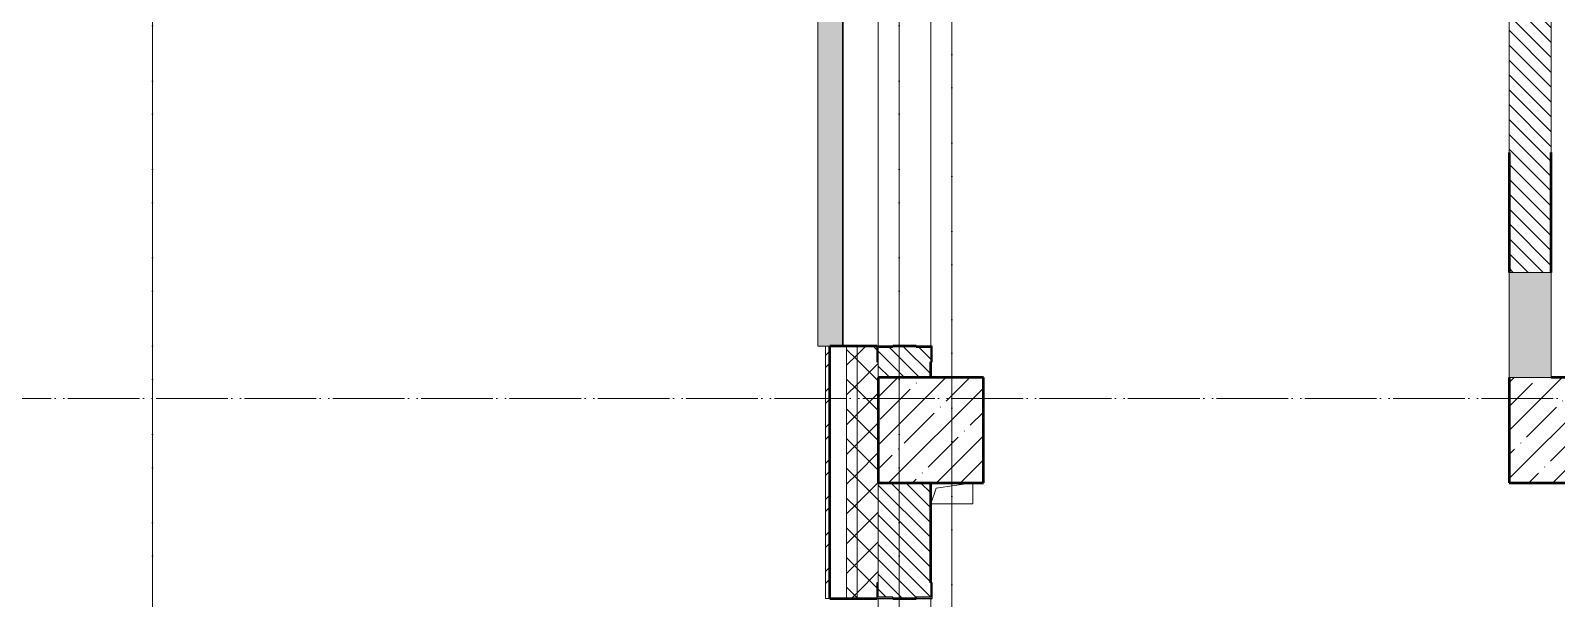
# Model space of a CAD drawing. Header units: millimetres. Extents: x -213536 to 1564669, y -45299 to 942238.
# Drawn here: x 54878 to 62133, y 504397 to 507097 of the extents above; entities that cross this region are included whole.
import ezdxf

# ---------------------------------------------------------------- set-up
doc = ezdxf.new("R2010")
doc.units = ezdxf.units.MM
doc.linetypes.add('50_200_ШТРИХ_1Т_ш5_п1_п1_', pattern=[700, 500, -100, 0, -100])
for name, color, linetype, lineweight in [('3.1) ЖБ окна 1.2 м', 102, 'Continuous', 30), ('A-GENM-____-MCUT', 7, 'Continuous', 25), ('A-GENM-____-OTLN', 7, 'Continuous', 9), ('A-GENM-____-OTLN-1', 7, 'Continuous', 25), ('A-GLAZ-____-OTLN', 7, 'Continuous', 9), ('A-WALL-____-MCUT', 7, 'Continuous', 13), ('A-WALL-____-MCUT-1', 7, 'Continuous', 9), ('A-WALL-____-MCUT-2', 7, 'Continuous', 50), ('A-WALL-____-MCUT-3', 7, 'Continuous', 9), ('A-WALL-____-OTLN', 7, 'Continuous', 9), ('A-WALL-____-PATT-1', 7, 'Continuous', 9), ('A-WALL-FNSH-MCUT-1', 7, 'Continuous', 9), ('S-COLS-____-MCUT', 7, 'Continuous', 50), ('S-COLS-____-OTLN', 7, 'Continuous', 9), ('S-GRID-____-OTLN-1', 7, '50_200_ШТРИХ_1Т_ш5_п1_п1_', 9)]:
    doc.layers.add(name, color=color, linetype=linetype, lineweight=lineweight)
doc.layers.add('A-GLAZ-____-OTLN-1', color=7, linetype='Continuous', lineweight=9, true_color=0xc0c0c0)
pattern_1 = [(135, (-15591.663, 459015.94), (-35.35534, -35.35534), [])]
pattern_2 = [(315, (-46181.04, 74750), (114.04925, 114.04925), []), (315, (-46181.04, 74635.95), (114.04925, 114.04925), [201.613, -40.323, 3.353, -36.97])]
pattern_3 = [(45, (-77750, -46181.04), (-114.04925, 114.04925), []), (45, (-77635.95, -46181.04), (-114.04925, 114.04925), [201.613, -40.323, 3.353, -36.97])]
pattern_4 = [(45, (-15591.66, 459015.94), (-70.71068, 70.71068), []), (135, (-15591.66, 459015.94), (-70.71068, -70.71068), [])]
pattern_5 = [(135, (-15591.663, 459015.94), (-35.35534, -35.35534), [])]
pattern_6 = [(45, (-15591.66, 459015.94), (-70.71068, 70.71068), []), (135, (-15591.66, 459015.94), (-70.71068, -70.71068), [])]

# ---------------------------------------------------------------- blocks, each defined once
blk = doc.blocks.new('BSC_Колонна _Прямоугольная - 500х500-V113-АР1_План отверстий 2 этажа в осях 1-64_Ю-ЯЯ')
at = {"layer": 'S-COLS-____-OTLN'}
h = blk.add_hatch(dxfattribs=at)
h.set_pattern_fill('FP_126', color=256, style=0, pattern_type=2)
h.set_pattern_definition(pattern_2)
h.paths.add_polyline_path([(-250, 250), (-250, -250), (250, -250), (250, 250)], flags=0)
at = {"layer": 'S-COLS-____-MCUT'}
for p, q in [((250, 250), (-250, 250)), ((-250, 250), (-250, -250)), ((250, -250), (250, 250)), ((-250, -250), (250, -250))]:
    blk.add_line(p, q, dxfattribs=at)
blk = doc.blocks.new('BSC_Колонна _Прямоугольная - 500х500-V114-АР1_План отверстий 2 этажа в осях 1-64_Ю-ЯЯ')
at = {"layer": 'S-COLS-____-OTLN'}
h = blk.add_hatch(dxfattribs=at)
h.set_pattern_fill('FP_127', color=256, style=0, pattern_type=2)
h.set_pattern_definition(pattern_3)
h.paths.add_polyline_path([(-250, -250), (250, -250), (250, 250), (-250, 250)], flags=0)
at = {"layer": 'S-COLS-____-MCUT'}
for p, q in [((-250, 250), (-250, -250)), ((250, 250), (-50, 250)), ((250, -250), (250, 250)), ((-250, -250), (250, -250))]:
    blk.add_line(p, q, dxfattribs=at)
blk = doc.blocks.new('Фахверк_СКБ_Уголок - 250_2700_1-27501432-АР1_План отверстий 2 этажа в осях 1-64_Ю-ЯЯ')
at = {"layer": 'A-GENM-____-MCUT'}
for p, q in [((200, 181), (125, 181)), ((125, 181), (125, 106)), ((131, 106), (131, 175)), ((131, 175), (200, 175)), ((200, 175), (200, 181)), ((125, 106), (131, 106)), ((131, -6), (125, -6)), ((125, -6), (125, -81)), ((131, -75), (131, -6)), ((125, -81), (200, -81)), ((200, -75), (131, -75)), ((200, -81), (200, -75))]:
    blk.add_line(p, q, dxfattribs=at)
blk = doc.blocks.new('Фахверк_СКБ_Уголок - 250_2700-27497298-АР1_План отверстий 2 этажа в осях 1-64_Ю-ЯЯ')
at = {"layer": 'A-GENM-____-MCUT'}
for p, q in [((200, 181), (125, 181)), ((125, 181), (125, 106)), ((131, 106), (131, 175)), ((131, 175), (200, 175)), ((200, 175), (200, 181)), ((125, 106), (131, 106)), ((131, -6), (125, -6)), ((125, -6), (125, -81)), ((131, -75), (131, -6)), ((125, -81), (200, -81)), ((200, -75), (131, -75)), ((200, -81), (200, -75))]:
    blk.add_line(p, q, dxfattribs=at)
blk = doc.blocks.new('AR_Отверстие Ниша - Лючок-32401976-АР1_План отверстий 2 этажа в осях 1-64_Ю-ЯЯ')
at = {"layer": 'A-GLAZ-____-OTLN'}
blk.add_hatch(color=256, dxfattribs=at).paths.add_polyline_path([(250, -100), (250, 100), (-250, 100), (-250, -100)], flags=0)
for p, q in [((250, 100), (-250, 100)), ((-250, 100), (-250, -100)), ((250, -100), (250, 100)), ((-250, -100), (250, -100))]:
    blk.add_line(p, q, dxfattribs=at)
blk = doc.blocks.new('AR_Отверстие прямоугольное _в плите_ - AR_Отверстие прямоугольное _в плите_-V164-АР1_План отверстий 2 этажа в осях 1-64_Ю-ЯЯ')
at = {"layer": 'A-GENM-____-OTLN'}
for p, q in [((-100, -50), (-75, 25)), ((-75, 25), (100, 50)), ((100, -50), (100, 50)), ((-100, -50), (100, -50))]:
    blk.add_line(p, q, dxfattribs=at)
blk = doc.blocks.new('Отлив_СКБ - Отлив витража_120_НВФ-31885689-АР1_План отверстий 2 этажа в осях 1-64_Ю-ЯЯ')
at = {"layer": 'A-GLAZ-____-OTLN-1'}
for points in [[(1800, 2), (1800, 120), (0, 120), (0, 2), (737.3, 2)], [(1800, 0), (1800, 2), (0, 2), (0, 0), (737.3, 0)]]:
    blk.add_hatch(color=256, dxfattribs=at).paths.add_polyline_path(points, flags=0)
at = {"layer": 'A-GLAZ-____-OTLN'}
for p, q in [((0, 83), (0, 120)), ((1800, 120), (0, 120)), ((1800, 120), (1800, 83)), ((0, 2), (1800, 2)), ((1800, 0), (0, 0))]:
    blk.add_line(p, q, dxfattribs=at)
blk = doc.blocks.new('BSC_Колонна _Прямоугольная - 500х500-V118-АР1_План отверстий 2 этажа в осях 1-64_А-ГГ')
at = {"layer": 'S-COLS-____-OTLN'}
h = blk.add_hatch(dxfattribs=at)
h.set_pattern_fill('FP_147', color=256, style=0, pattern_type=2)
h.set_pattern_definition(pattern_2)
h.paths.add_polyline_path([(-250, 250), (-250, -250), (250, -250), (250, 250), (134.5, 250)], flags=0)
at = {"layer": 'S-COLS-____-MCUT'}
for p, q in [((250, 250), (-250, 250)), ((-250, 250), (-250, -250)), ((250, -250), (250, 250)), ((-250, -250), (250, -250))]:
    blk.add_line(p, q, dxfattribs=at)
blk = doc.blocks.new('BSC_Колонна _Прямоугольная - 500х500-25978818-АР1_План отверстий 2 этажа в осях 1-64_А-ГГ')
at = {"layer": 'S-COLS-____-OTLN'}
h = blk.add_hatch(dxfattribs=at)
h.set_pattern_fill('FP_148', color=256, style=0, pattern_type=2)
h.set_pattern_definition(pattern_3)
h.paths.add_polyline_path([(-250, -250), (250, -250), (250, 250), (-250, 250)], flags=0)
at = {"layer": 'S-COLS-____-MCUT'}
for p, q in [((-250, 250), (-250, -250)), ((250, 250), (-50, 250)), ((250, -250), (250, 250)), ((-250, -250), (250, -250))]:
    blk.add_line(p, q, dxfattribs=at)
blk = doc.blocks.new('Фахверк_СКБ_Уголок - 250_2700_1-27501432-АР1_План отверстий 2 этажа в осях 1-64_А-ГГ')
at = {"layer": 'A-GENM-____-MCUT'}
for p, q in [((200, 181), (125, 181)), ((125, 181), (125, 106)), ((131, 106), (131, 175)), ((131, 175), (200, 175)), ((200, 175), (200, 181)), ((125, 106), (131, 106)), ((131, -6), (125, -6)), ((125, -6), (125, -81)), ((131, -75), (131, -6)), ((125, -81), (200, -81)), ((200, -75), (131, -75)), ((200, -81), (200, -75))]:
    blk.add_line(p, q, dxfattribs=at)
blk = doc.blocks.new('Фахверк_СКБ_Уголок - 250_2700-27497298-АР1_План отверстий 2 этажа в осях 1-64_А-ГГ')
at = {"layer": 'A-GENM-____-MCUT'}
for p, q in [((200, 181), (125, 181)), ((125, 181), (125, 106)), ((131, 106), (131, 175)), ((131, 175), (200, 175)), ((200, 175), (200, 181)), ((125, 106), (131, 106)), ((131, -6), (125, -6)), ((125, -6), (125, -81)), ((131, -75), (131, -6)), ((125, -81), (200, -81)), ((200, -75), (131, -75)), ((200, -81), (200, -75))]:
    blk.add_line(p, q, dxfattribs=at)
blk = doc.blocks.new('AR_Отверстие Ниша - Лючок-32401976-АР1_План отверстий 2 этажа в осях 1-64_А-ГГ')
at = {"layer": 'A-GLAZ-____-OTLN'}
blk.add_hatch(color=256, dxfattribs=at).paths.add_polyline_path([(250, -100), (250, 100), (-250, 100), (-250, -100)], flags=0)
for p, q in [((250, 100), (-250, 100)), ((-250, 100), (-250, -100)), ((250, -100), (250, 100)), ((-250, -100), (250, -100))]:
    blk.add_line(p, q, dxfattribs=at)
blk = doc.blocks.new('AR_Отверстие прямоугольное _в плите_ - AR_Отверстие прямоугольное _в плите_-V166-АР1_План отверстий 2 этажа в осях 1-64_А-ГГ')
at = {"layer": 'A-GENM-____-OTLN'}
for p, q in [((-100, -50), (-75, 25)), ((-75, 25), (100, 50)), ((100, -50), (100, 50)), ((-100, -50), (100, -50))]:
    blk.add_line(p, q, dxfattribs=at)
blk = doc.blocks.new('Отлив_СКБ - Отлив витража_120_НВФ-V197-АР1_План отверстий 2 этажа в осях 1-64_А-ГГ')
at = {"layer": 'A-GLAZ-____-OTLN-1'}
for points in [[(0, 2), (920.1, 2), (920.1, 120), (0, 120), (0, 63)], [(0, 0), (920.1, 0), (920.1, 2), (0, 2)]]:
    blk.add_hatch(color=256, dxfattribs=at).paths.add_polyline_path(points, flags=0)
at = {"layer": 'A-GLAZ-____-OTLN'}
for p, q in [((0, 83), (0, 120)), ((920.1, 120), (0, 120)), ((0, 2), (920.1, 2)), ((920.1, 0), (0, 0))]:
    blk.add_line(p, q, dxfattribs=at)
blk = doc.blocks.new('2этаж')
at = {"layer": 'S-GRID-____-OTLN-1', "color": 251, "ltscale": 0.6, "true_color": 0x636466}
for p, q in [((55458.3, 549908.8), (55458.3, 498997)), ((59008.3, 549908.8), (59008.3, 498997)), ((59258.3, 549613.9), (59258.3, 499306.9)), ((55458.3, 508896.9), (55458.3, 454750.2)), ((59008.3, 508896.9), (59008.3, 470347)), ((59258.3, 508602.1), (59258.3, 470347)), ((51735.1, 505347), (74727.1, 505347)), ((53374.4, 505347), (74727.1, 505347))]:
    blk.add_line(p, q, dxfattribs=at)

msp = doc.modelspace()

# ---------------------------------------------------------------- hatches: boundary and pattern name
at = {"layer": 'A-WALL-____-PATT-1'}
h = msp.add_hatch(dxfattribs=at)
h.set_pattern_fill('FP_1', color=256, style=0, pattern_type=2)
h.set_pattern_definition(pattern_4)
h.paths.add_polyline_path([(58808.3, 501947), (58808.3, 502597), (58758.3, 502597), (58758.3, 501947)], flags=0)
h.paths.add_polyline_path([(58758.3, 504397), (58808.3, 504397), (58808.3, 505597), (58758.3, 505597), (58758.3, 504939.6)], flags=0)
h.paths.add_polyline_path([(58808.3, 507397), (58808.3, 508597), (58758.3, 508597), (58758.3, 507397)], flags=0)
h.paths.add_polyline_path([(58808.3, 510397), (58808.3, 511597), (58758.3, 511597), (58758.3, 510397)], flags=0)
h.paths.add_polyline_path([(58808.3, 513397), (58808.3, 514197), (58758.3, 514197), (58758.3, 513397)], flags=0)
h = msp.add_hatch(dxfattribs=at)
h.set_pattern_fill('FP_1', color=256, style=0, pattern_type=2)
h.set_pattern_definition(pattern_4)
h.paths.add_polyline_path([(58808.3, 501947), (58908.3, 501947), (58908.3, 502522), (58902.3, 502522), (58902.3, 502597), (58808.3, 502597), (58808.3, 501997)], flags=0)
h.paths.add_polyline_path([(58808.3, 504397), (58902.3, 504397), (58902.3, 504472), (58908.3, 504472), (58908.3, 505522), (58902.3, 505522), (58902.3, 505597), (58808.3, 505597), (58808.3, 504472)], flags=0)
h.paths.add_polyline_path([(58902.3, 507397), (58902.3, 507472), (58908.3, 507472), (58908.3, 508522), (58902.3, 508522), (58902.3, 508597), (58808.3, 508597), (58808.3, 507397)], flags=0)
h.paths.add_polyline_path([(58902.3, 510397), (58902.3, 510472), (58908.3, 510472), (58908.3, 511522), (58902.3, 511522), (58902.3, 511597), (58808.3, 511597), (58808.3, 510397)], flags=0)
h.paths.add_polyline_path([(58808.3, 513397), (58902.3, 513397), (58902.3, 513472), (58908.3, 513472), (58908.3, 514197), (58808.3, 514197), (58808.3, 513472)], flags=0)
h = msp.add_hatch(dxfattribs=at)
h.set_pattern_fill('FP_3', color=256, style=0, pattern_type=2)
h.set_pattern_definition([(45, (-15591.66, 459015.94), (-85.53659, 85.53659), []), (45, (-15534.64, 459015.94), (-85.53659, 85.53659), [])])
h.paths.add_polyline_path([(58658.3, 502117), (58678.3, 502117), (58678.3, 502597), (58658.3, 502597), (58658.3, 502518)], flags=0)
h.paths.add_polyline_path([(58658.3, 504397), (58678.3, 504397), (58678.3, 505597), (58658.3, 505597), (58658.3, 504939.6)], flags=0)
h.paths.add_polyline_path([(58658.3, 507397), (58678.3, 507397), (58678.3, 508597), (58658.3, 508597), (58658.3, 508168.5)], flags=0)
h.paths.add_polyline_path([(58658.3, 510397), (58678.3, 510397), (58678.3, 511597), (58658.3, 511597), (58658.3, 510590.1)], flags=0)
h.paths.add_polyline_path([(58678.3, 513397), (58678.3, 513957), (58658.3, 513957), (58658.3, 513397)], flags=0)
h = msp.add_hatch(dxfattribs=at)
h.set_pattern_fill('FP_6', color=256, style=0, pattern_type=2)
h.set_pattern_definition(pattern_1)
h.paths.add_polyline_path([(59089.3, 505447), (59158.3, 505447), (59158.3, 505591), (59089.3, 505591), (59089.3, 505597), (58977.3, 505597), (58977.3, 505591), (58908.3, 505591), (58908.3, 505447), (58977.3, 505447)], flags=0)
h.paths.add_polyline_path([(59089.3, 507397), (59089.3, 507403), (59158.3, 507403), (59158.3, 508591), (59089.3, 508591), (59089.3, 508597), (58977.3, 508597), (58977.3, 508591), (58908.3, 508591), (58908.3, 507403), (58977.3, 507403), (58977.3, 507397)], flags=0)
h.paths.add_polyline_path([(59089.3, 510397), (59089.3, 510403), (59158.3, 510403), (59158.3, 510697), (58908.3, 510697), (58908.3, 510403), (58977.3, 510403), (58977.3, 510397)], flags=0)
h = msp.add_hatch(dxfattribs=at)
h.set_pattern_fill('FP_6', color=256, style=0, pattern_type=2)
h.set_pattern_definition(pattern_1)
h.paths.add_polyline_path([(61908.3, 505947), (62108.3, 505947), (62108.3, 510047), (61908.3, 510047), (61908.3, 506554.1)], flags=0)
h.paths.add_polyline_path([(61908.3, 510547), (62108.3, 510547), (62108.3, 510697), (61908.3, 510697)], flags=0)
h = msp.add_hatch(dxfattribs=at)
h.set_pattern_fill('FP_6', color=256, style=0, pattern_type=2)
h.set_pattern_definition(pattern_5)
h.paths.add_polyline_path([(62108.3, 505947), (62108.3, 506517.1), (61908.3, 506517.1), (61908.3, 505947)], flags=0)
h = msp.add_hatch(dxfattribs=at)
h.set_pattern_fill('FP_3', color=256, style=0, pattern_type=2)
h.set_pattern_definition([(45, (-15591.66, 459015.94), (-85.53659, 85.53659), []), (45, (-15534.64, 459015.94), (-85.53659, 85.53659), [])])
h.paths.add_polyline_path([(58658.3, 502117), (58678.3, 502117), (58678.3, 502597), (58658.3, 502597), (58658.3, 502321.6)], flags=0)
h.paths.add_polyline_path([(58678.3, 504397), (58678.3, 505597), (58658.3, 505597), (58658.3, 504397)], flags=0)
h = msp.add_hatch(dxfattribs=at)
h.set_pattern_fill('FP_1', color=256, style=0, pattern_type=2)
h.set_pattern_definition(pattern_6)
h.paths.add_polyline_path([(58808.3, 501947), (58808.3, 502597), (58758.3, 502597), (58758.3, 501947)], flags=0)
h.paths.add_polyline_path([(58808.3, 504397), (58808.3, 505597), (58758.3, 505597), (58758.3, 504397)], flags=0)
h = msp.add_hatch(dxfattribs=at)
h.set_pattern_fill('FP_1', color=256, style=0, pattern_type=2)
h.set_pattern_definition(pattern_6)
h.paths.add_polyline_path([(58808.3, 501947), (58908.3, 501947), (58908.3, 502522), (58902.3, 502522), (58902.3, 502597), (58808.3, 502597), (58808.3, 502321.6)], flags=0)
h.paths.add_polyline_path([(58808.3, 504397), (58902.3, 504397), (58902.3, 504472), (58908.3, 504472), (58908.3, 505522), (58902.3, 505522), (58902.3, 505597), (58808.3, 505597), (58808.3, 504471.5)], flags=0)
h = msp.add_hatch(dxfattribs=at)
h.set_pattern_fill('FP_6', color=256, style=0, pattern_type=2)
h.set_pattern_definition(pattern_5)
h.paths.add_polyline_path([(59158.3, 505447), (59158.3, 505591), (59089.3, 505591), (59089.3, 505597), (58977.3, 505597), (58977.3, 505591), (58908.3, 505591), (58908.3, 505447), (59089.3, 505447)], flags=0)
h = msp.add_hatch(dxfattribs=at)
h.set_pattern_fill('FP_6', color=256, style=0, pattern_type=2)
h.set_pattern_definition(pattern_1)
h.paths.add_polyline_path([(59158.3, 502497), (59158.3, 502591), (59089.3, 502591), (59089.3, 502597), (58977.3, 502597), (58977.3, 502591), (58908.3, 502591), (58908.3, 502497)], flags=0)
h.paths.add_polyline_path([(59089.3, 504397), (59089.3, 504403), (59158.3, 504403), (59158.3, 504947), (58908.3, 504947), (58908.3, 504403), (58977.3, 504403), (58977.3, 504397)], flags=0)
h = msp.add_hatch(dxfattribs=at)
h.set_pattern_fill('FP_6', color=256, style=0, pattern_type=2)
h.set_pattern_definition(pattern_5)
h.paths.add_polyline_path([(59158.3, 502497), (59158.3, 502591), (59089.3, 502591), (59089.3, 502597), (58977.3, 502597), (58977.3, 502591), (58908.3, 502591), (58908.3, 502497), (59070, 502497)], flags=0)
h.paths.add_polyline_path([(59089.3, 504397), (59089.3, 504403), (59158.3, 504403), (59158.3, 504947), (58908.3, 504947), (58908.3, 504403), (58977.3, 504403), (58977.3, 504397)], flags=0)

# ---------------------------------------------------------------- linework, layer by layer
at = {"layer": 'A-WALL-____-MCUT'}
for p, q in [((61908.3, 510047), (61908.3, 505947)), ((62108.3, 505947), (62108.3, 510047)), ((58678.3, 504397), (58678.3, 505597)), ((58902.3, 505597), (58678.3, 505597)), ((59089.3, 505597), (58977.3, 505597)), ((59158.3, 505447), (59158.3, 505522)), ((59158.3, 504472), (59158.3, 504947)), ((58678.3, 504397), (58902.3, 504397)), ((58977.3, 504397), (59089.3, 504397))]:
    msp.add_line(p, q, dxfattribs=at)
at = {"layer": 'A-WALL-____-MCUT-1'}
for p, q in [((58758.3, 505597), (58758.3, 504397)), ((58808.3, 505597), (58808.3, 504397)), ((58908.3, 505522), (58908.3, 505447)), ((58908.3, 504947), (58908.3, 504472))]:
    msp.add_line(p, q, dxfattribs=at)
at = {"layer": 'A-WALL-____-MCUT-2'}
for p, q in [((61908.3, 506517.1), (61908.3, 505947)), ((62108.3, 505947), (62108.3, 506517.1)), ((58678.3, 504397), (58678.3, 505597)), ((58902.3, 505597), (58678.3, 505597)), ((59089.3, 505597), (58977.3, 505597)), ((59158.3, 505447), (59158.3, 505522)), ((59158.3, 504472), (59158.3, 504947)), ((58678.3, 504397), (58902.3, 504397)), ((58977.3, 504397), (59089.3, 504397))]:
    msp.add_line(p, q, dxfattribs=at)
at = {"layer": 'A-WALL-____-MCUT-3'}
for p, q in [((58758.3, 505597), (58758.3, 504397)), ((58808.3, 505597), (58808.3, 504397)), ((58908.3, 505522), (58908.3, 505447)), ((58908.3, 504947), (58908.3, 504472))]:
    msp.add_line(p, q, dxfattribs=at)
at = {"layer": 'A-WALL-____-OTLN'}
for p, q in [((58908.3, 507397), (58908.3, 505597)), ((59158.3, 507397), (59158.3, 505597)), ((58908.3, 506517.1), (58908.3, 505597)), ((58908.3, 505597), (58908.3, 506517.1)), ((59158.3, 506517.1), (59158.3, 505597)), ((58908.3, 504397), (58908.3, 502597)), ((58908.3, 504397), (58908.3, 502597)), ((59158.3, 504397), (59158.3, 502597)), ((59158.3, 504397), (59158.3, 502597))]:
    msp.add_line(p, q, dxfattribs=at)
at = {"layer": 'A-WALL-FNSH-MCUT-1'}
for p, q in [((58678.3, 505597), (58658.3, 505597)), ((58658.3, 505597), (58658.3, 504397)), ((58678.3, 505597), (58658.3, 505597)), ((58658.3, 505597), (58658.3, 504397)), ((58658.3, 504397), (58678.3, 504397)), ((58658.3, 504397), (58678.3, 504397))]:
    msp.add_line(p, q, dxfattribs=at)

# ---------------------------------------------------------------- block references
at = {"layer": '3.1) ЖБ окна 1.2 м'}
msp.add_blockref('2этаж', (0, 0), dxfattribs=at)
at = {"layer": 'A-GENM-____-OTLN'}
for name in ['AR_Отверстие прямоугольное _в плите_ - AR_Отверстие прямоугольное _в плите_-V164-АР1_План отверстий 2 этажа в осях 1-64_Ю-ЯЯ', 'AR_Отверстие прямоугольное _в плите_ - AR_Отверстие прямоугольное _в плите_-V166-АР1_План отверстий 2 этажа в осях 1-64_А-ГГ']:
    msp.add_blockref(name, (59258.3, 504897), dxfattribs=at)
at = {"layer": 'A-GENM-____-OTLN-1'}
for name, p, rotation in [('Фахверк_СКБ_Уголок - 250_2700_1-27501432-АР1_План отверстий 2 этажа в осях 1-64_Ю-ЯЯ', (58983.3, 505722), 269.9999999999999), ('Фахверк_СКБ_Уголок - 250_2700_1-27501432-АР1_План отверстий 2 этажа в осях 1-64_А-ГГ', (58983.3, 505722), 269.9999999999999), ('Фахверк_СКБ_Уголок - 250_2700-27497298-АР1_План отверстий 2 этажа в осях 1-64_Ю-ЯЯ', (59083.3, 504272), 89.99999999999991), ('Фахверк_СКБ_Уголок - 250_2700-27497298-АР1_План отверстий 2 этажа в осях 1-64_А-ГГ', (59083.3, 504272), 89.99999999999991)]:
    msp.add_blockref(name, p, dxfattribs=dict(at, rotation=rotation))
at = {"layer": 'A-GLAZ-____-OTLN'}
for name, p, rotation in [('Отлив_СКБ - Отлив витража_120_НВФ-31885689-АР1_План отверстий 2 этажа в осях 1-64_Ю-ЯЯ', (58741.3, 505597), 90), ('Отлив_СКБ - Отлив витража_120_НВФ-V197-АР1_План отверстий 2 этажа в осях 1-64_А-ГГ', (58741.3, 505597), 90), ('AR_Отверстие Ниша - Лючок-32401976-АР1_План отверстий 2 этажа в осях 1-64_Ю-ЯЯ', (62008.3, 505697), 269.9999999999999), ('AR_Отверстие Ниша - Лючок-32401976-АР1_План отверстий 2 этажа в осях 1-64_А-ГГ', (62008.3, 505697), 269.9999999999999)]:
    msp.add_blockref(name, p, dxfattribs=dict(at, rotation=rotation))
at = {"layer": 'S-COLS-____-OTLN', "rotation": 89.9999999999999}
for name in ['BSC_Колонна _Прямоугольная - 500х500-V113-АР1_План отверстий 2 этажа в осях 1-64_Ю-ЯЯ', 'BSC_Колонна _Прямоугольная - 500х500-V118-АР1_План отверстий 2 этажа в осях 1-64_А-ГГ']:
    msp.add_blockref(name, (59158.3, 505197), dxfattribs=at)
at = {"layer": 'S-COLS-____-OTLN'}
for name in ['BSC_Колонна _Прямоугольная - 500х500-V114-АР1_План отверстий 2 этажа в осях 1-64_Ю-ЯЯ', 'BSC_Колонна _Прямоугольная - 500х500-25978818-АР1_План отверстий 2 этажа в осях 1-64_А-ГГ']:
    msp.add_blockref(name, (62158.3, 505197), dxfattribs=at)

doc.saveas('drawing.dxf')
